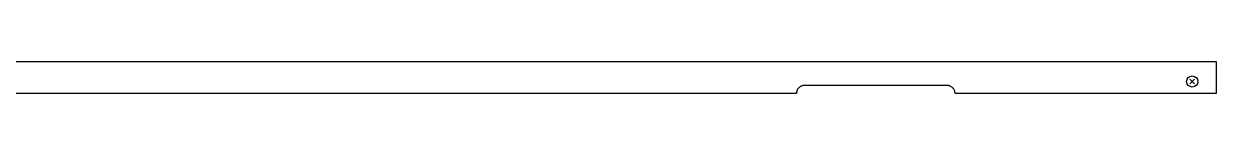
# Model space of a CAD drawing. Extents: x 0 to 2993, y -20 to 20.
# Drawn here: x 1500 to 2993, y -20 to 20 of the extents above; entities that cross this region are included whole.
import ezdxf

# ---------------------------------------------------------------- set-up
doc = ezdxf.new("R2010")
doc.units = 0
doc.header["$LTSCALE"] = 10
doc.layers.add('SCHRAUBEN', color=7, linetype='CONTINUOUS')
doc.layers.add('TEILE', color=7, linetype='CONTINUOUS')

msp = doc.modelspace()

# ---------------------------------------------------------------- linework, layer by layer
at = {"layer": 'SCHRAUBEN', "color": 6}
for p, q in [((2965.799805, -2.200096), (2960.199951, -7.800097)), ((2960.199951, -2.200096), (2965.799805, -7.800097))]:
    msp.add_line(p, q, dxfattribs=at)
at = {"layer": 'SCHRAUBEN', "color": 2}
msp.add_circle((2963, -5.000096), 7, dxfattribs=at)
at = {"layer": 'TEILE', "color": 2}
for p, q in [((0, 19.999998), (2993.000244, 19.999998)), ((2993.000244, 19.999998), (2993.000244, -19.999998)), ((2468.881836, -14.735722), (2468.432373, -15.542652)), ((2469.403809, -13.973703), (2468.881836, -14.735722)), ((2469.993896, -13.263098), (2469.403809, -13.973703)), ((2470.646973, -12.609969), (2469.993896, -13.263098)), ((2471.357666, -12.019888), (2470.646973, -12.609969)), ((2472.119629, -11.49789), (2471.357666, -12.019888)), ((2472.926514, -11.048426), (2472.119629, -11.49789)), ((2473.771484, -10.675333), (2472.926514, -11.048426)), ((2474.647217, -10.381793), (2473.771484, -10.675333)), ((2475.546387, -10.170309), (2474.647217, -10.381793)), ((2476.461182, -10.042687), (2475.546387, -10.170309)), ((2477.383789, -10.000023), (2476.461182, -10.042687)), ((2656.004395, -10.000023), (2477.383789, -10.000023)), ((2656.926758, -10.042643), (2656.004395, -9.999905)), ((2656.004395, -9.999905), (2656.004395, -10.000023)), ((2657.841797, -10.170321), (2656.926758, -10.042643)), ((2658.740723, -10.381851), (2657.841797, -10.170321)), ((2659.616699, -10.675429), (2658.740723, -10.381851)), ((2660.461426, -11.048552), (2659.616699, -10.675429)), ((2661.268311, -11.498034), (2660.461426, -11.048552)), ((2662.030273, -12.020044), (2661.268311, -11.498034)), ((2662.741211, -12.610128), (2662.030273, -12.020044)), ((2663.394043, -13.263252), (2662.741211, -12.610128)), ((2663.984131, -13.973846), (2663.394043, -13.263252)), ((2664.506348, -14.735849), (2663.984131, -13.973846)), ((2664.955811, -15.54276), (2664.506348, -14.735849)), ((2467.383789, -19.999998), (506.602966, -19.999998)), ((2467.426514, -19.077324), (2467.383789, -20)), ((2467.383789, -20), (2467.383789, -19.999998)), ((2467.554199, -18.162519), (2467.426514, -19.077324)), ((2467.765625, -17.263391), (2467.554199, -18.162519)), ((2468.059326, -16.387611), (2467.765625, -17.263391)), ((2468.432373, -15.542652), (2468.059326, -16.387611)), ((2665.328613, -16.387695), (2664.955811, -15.54276)), ((2665.622314, -17.263453), (2665.328613, -16.387695)), ((2665.83374, -18.162556), (2665.622314, -17.263453)), ((2665.96167, -19.077339), (2665.83374, -18.162556)), ((2666.004395, -19.999998), (2665.96167, -19.077339)), ((2993.000244, -19.999998), (2666.004395, -19.999998))]:
    msp.add_line(p, q, dxfattribs=at)

doc.saveas('drawing.dxf')
